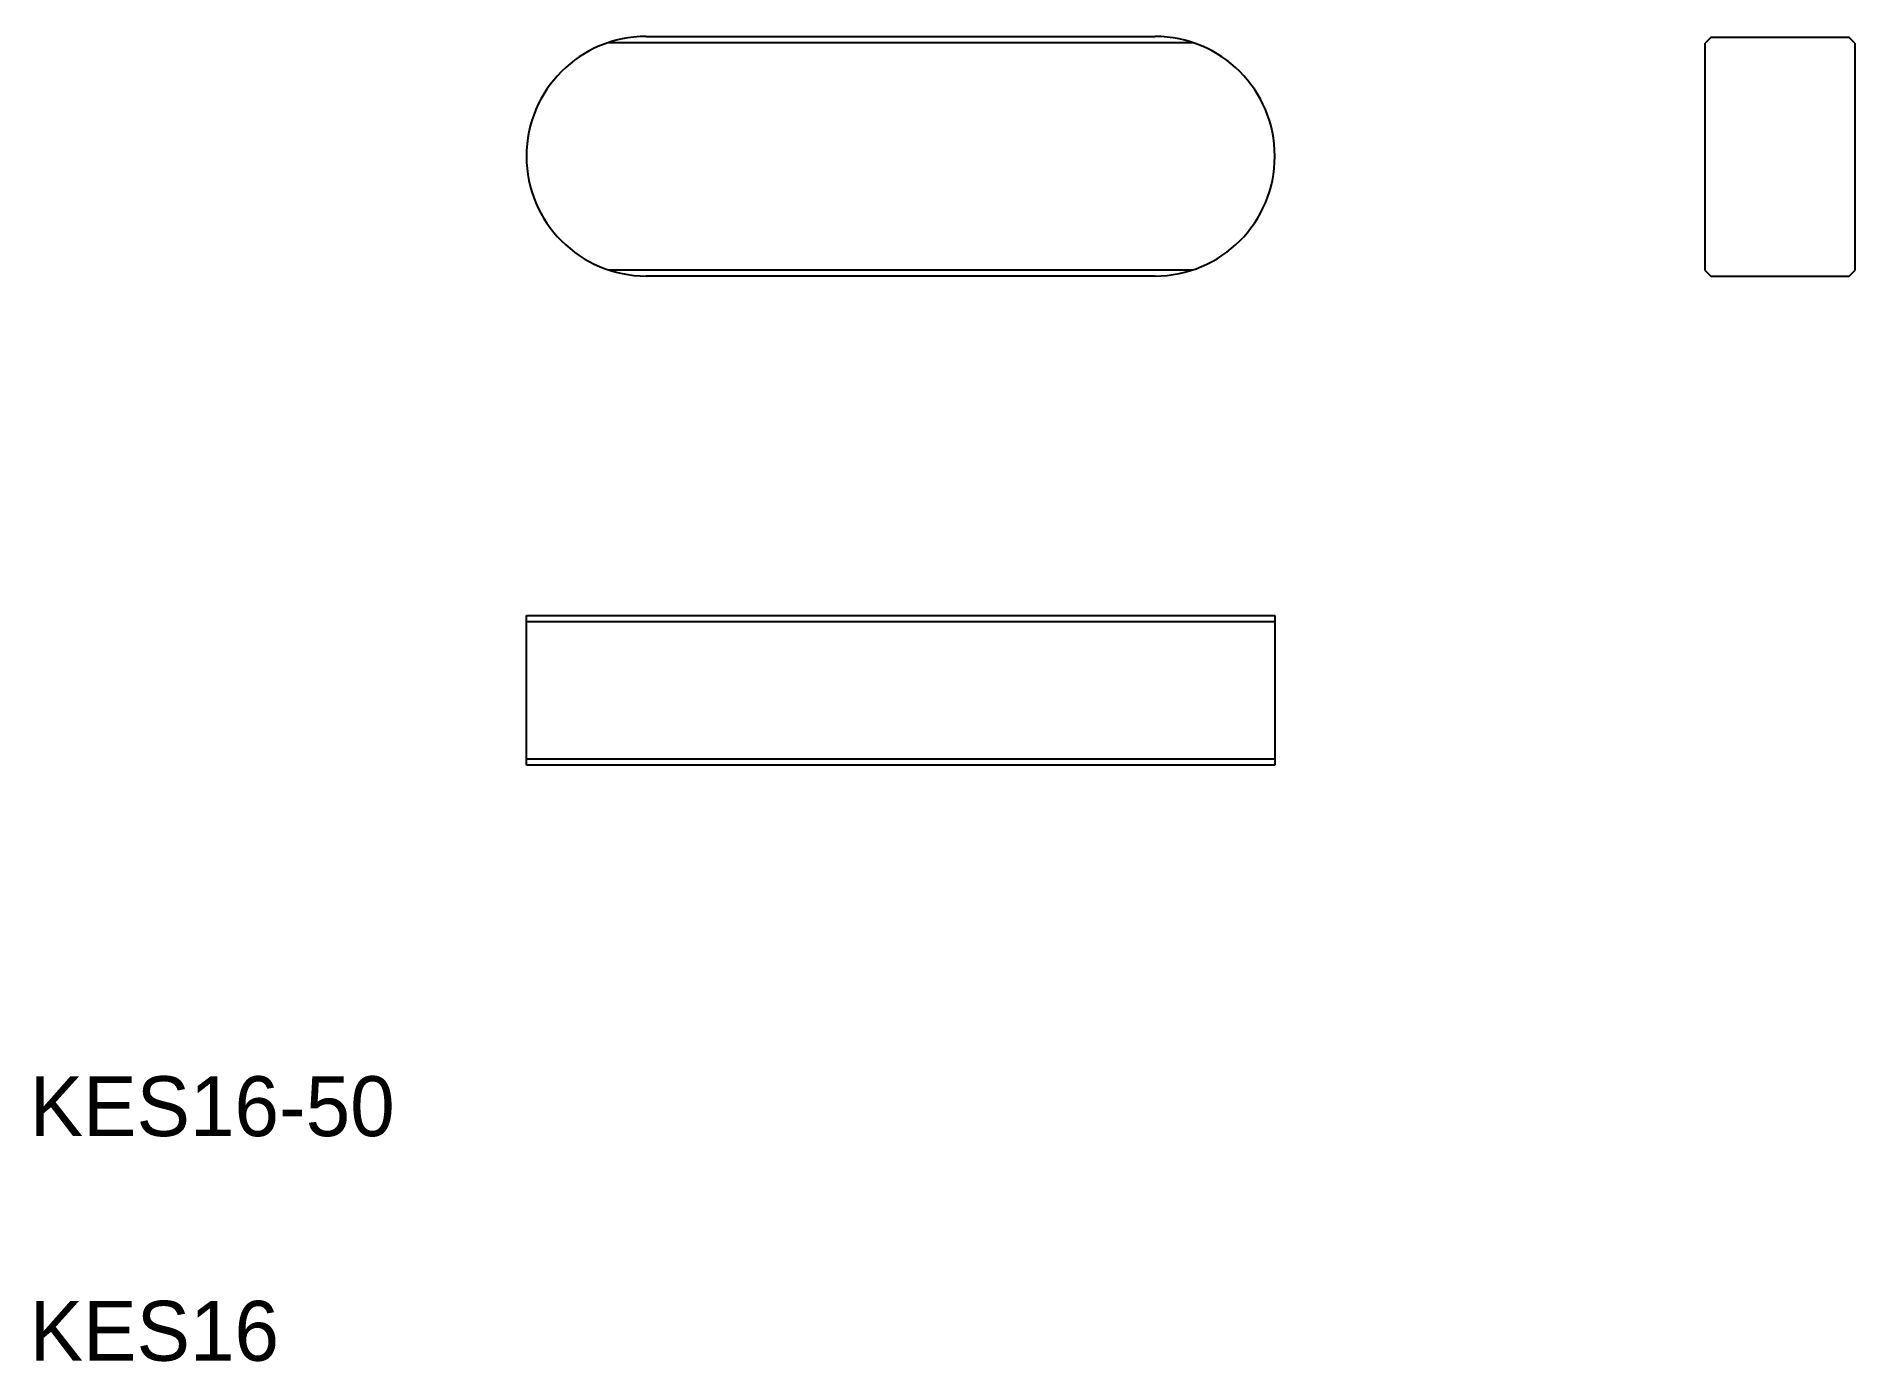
# Model space of a CAD drawing. Extents: x 10 to 132, y 10 to 98.
import ezdxf

# ---------------------------------------------------------------- set-up
doc = ezdxf.new("R2010")
doc.units = 0
doc.layers.get('0').update_dxf_attribs({"linetype": 'CONTINUOUS'})

msp = doc.modelspace()

# ---------------------------------------------------------------- linework, layer by layer
at = {"color": 7, "linetype": 'CONTINUOUS'}
for p, q in [((51.19, 98.44), (85.19, 98.44)), ((122.34, 98.4), (121.94, 98)), ((121.94, 82.8), (121.94, 98)), ((122.34, 98.4), (131.54, 98.4)), ((131.94, 98), (131.54, 98.4)), ((131.94, 98), (131.94, 82.8)), ((121.94, 82.8), (122.34, 82.4)), ((131.54, 82.4), (131.94, 82.8)), ((85.19, 82.44), (51.19, 82.44)), ((131.54, 82.4), (122.34, 82.4)), ((43.19, 59.77), (93.19, 59.77)), ((43.19, 49.77), (43.19, 59.77)), ((93.19, 59.77), (93.19, 49.77)), ((93.19, 49.77), (43.19, 49.77))]:
    msp.add_line(p, q, dxfattribs=at)
at = {"color": 3, "linetype": 'CONTINUOUS'}
for p, q in [((48.69, 98.04), (87.69, 98.04)), ((87.69, 82.84), (48.69, 82.84)), ((43.19, 59.37), (93.19, 59.37)), ((93.19, 50.17), (43.19, 50.17))]:
    msp.add_line(p, q, dxfattribs=at)
at = {"color": 7, "linetype": 'CONTINUOUS'}
for centre, start, end in [((51.19, 90.44), 90, 180), ((85.19, 90.44), 0, 90), ((51.19, 90.44), 180, 270), ((85.19, 90.44), 270, 360)]:
    msp.add_arc(centre, 8, start, end, dxfattribs=at)

# ---------------------------------------------------------------- texts
for s, p in [('KES16-50', (10, 25)), ('KES16', (10, 10))]:
    msp.add_text(s, height=4, dxfattribs=at).set_placement(p)

doc.saveas('drawing.dxf')
